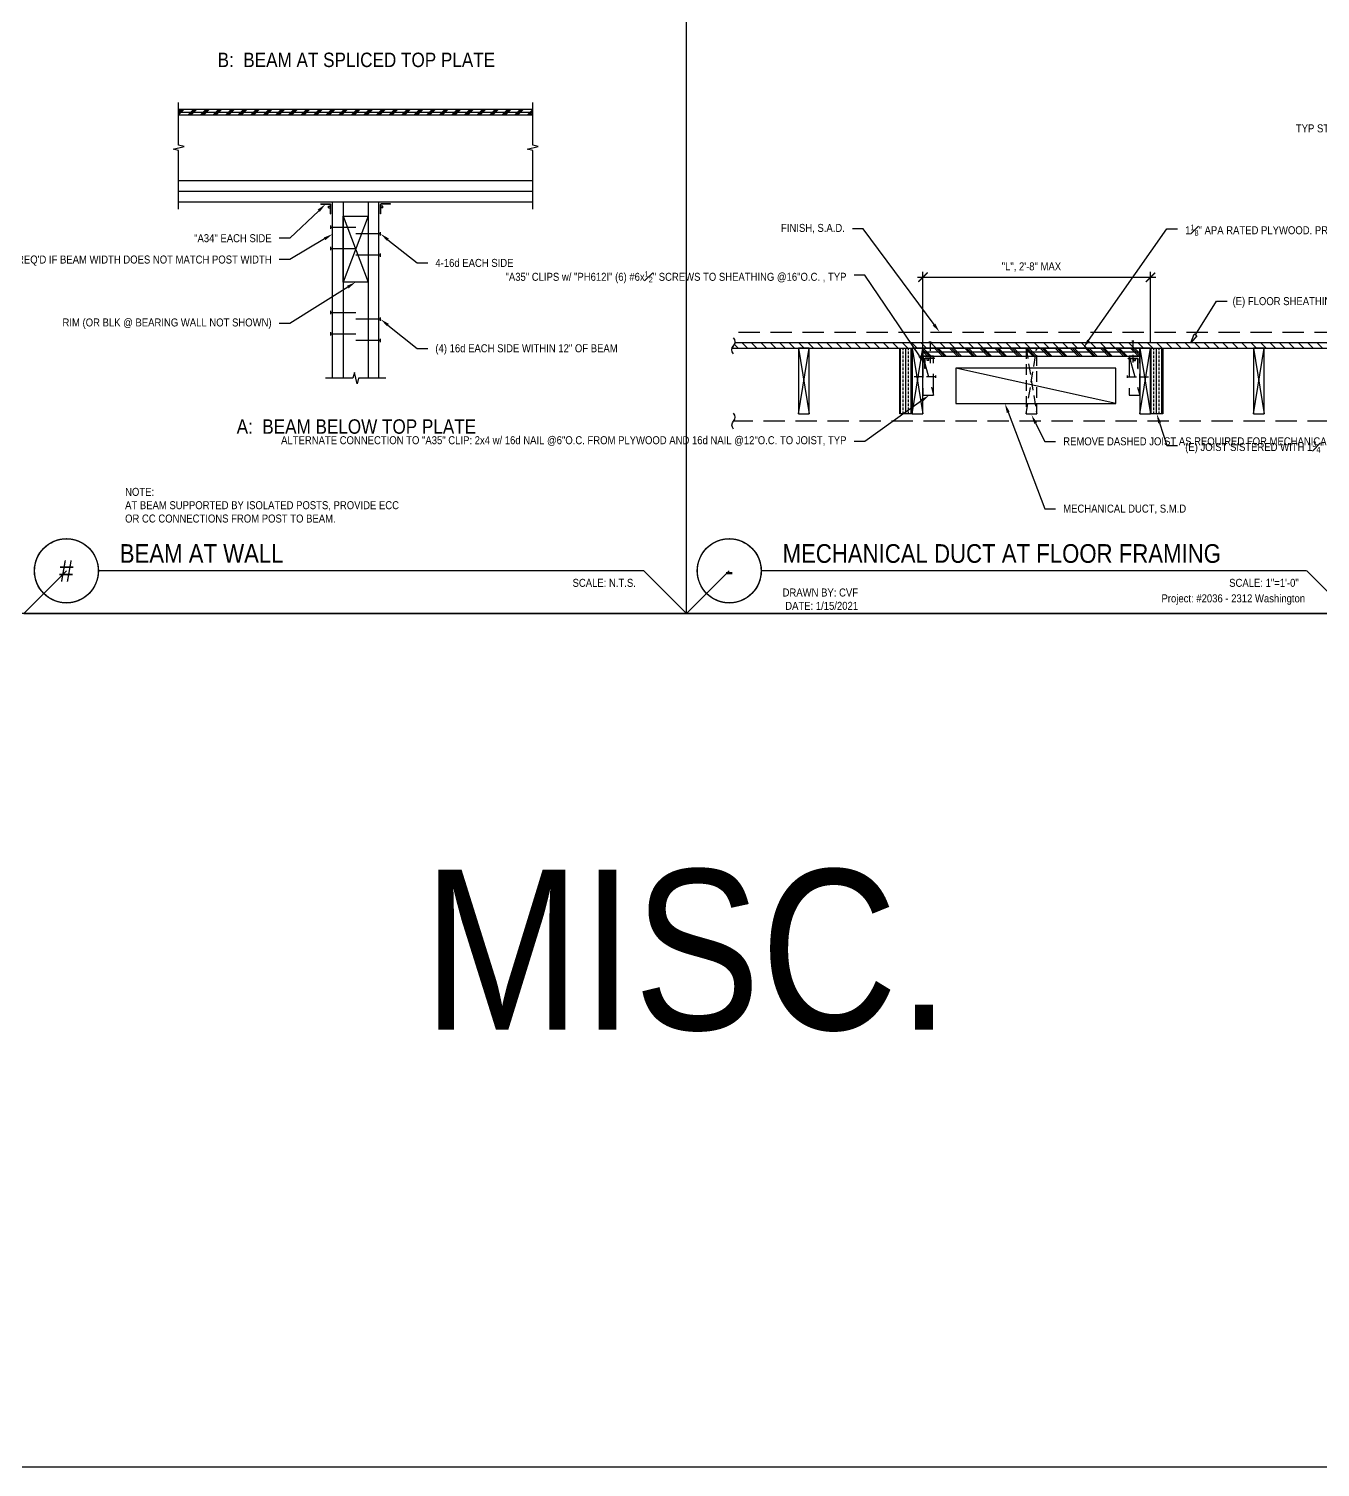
# Model space of a CAD drawing. Header units: inches. Extents: x -16404 to 14624, y -1591 to 16152.
# Drawn here: x -15704.4 to -15522.7, y 480 to 682.2 of the extents above; entities that cross this region are included whole.
import ezdxf
from ezdxf import colors
from ezdxf.entities.mleader import LeaderData, LeaderLine
from ezdxf.enums import TextEntityAlignment as Align
from ezdxf.math import Vec2, Vec3

# ---------------------------------------------------------------- set-up
doc = ezdxf.new("R2010")
doc.units = ezdxf.units.IN
doc.header["$LTSCALE"] = 24
doc.header["$MEASUREMENT"] = 0
for name, pattern in [('DASHED2', [0.375, 0.25, -0.125]), ('HIDDEN2', [0.1875, 0.125, -0.0625]), ('HIDDEN4', [0.09375, 0.0625, -0.03125])]:
    doc.linetypes.add(name, pattern=pattern)
doc.layers.get('0').update_dxf_attribs({"linetype": 'CONTINUOUS'})
doc.layers.get('DefPoints').update_dxf_attribs({"color": 251, "linetype": 'CONTINUOUS'})
for name, color, linetype, plot in [('DESIGNER COMMENTS', 221, 'CONTINUOUS', False), ('S-ANNO-GRID-NONPLOT', 251, 'CONTINUOUS', False), ('S-ANNO-NONPLOT', 253, 'CONTINUOUS', False)]:
    doc.layers.add(name, color=color, linetype=linetype, plot=plot)
for name, color, linetype in [('S-ANNO-DIMS', 2, 'CONTINUOUS'), ('S-ANNO-NOTE', 4, 'CONTINUOUS'), ('S-ANNO-NOTE-EXIST', 251, 'CONTINUOUS'), ('S-ARCH', 1, 'CONTINUOUS'), ('S-ARCH-FINISHES', 1, 'HIDDEN2'), ('S-BREAK', 2, 'CONTINUOUS'), ('S-EXISTING', 1, 'CONTINUOUS'), ('S-EXISTING-WOOD', 1, 'CONTINUOUS'), ('S-NAIL', 2, 'CONTINUOUS'), ('S-SIMPSON', 2, 'CONTINUOUS'), ('S-WOOD', 3, 'CONTINUOUS')]:
    doc.layers.add(name, color=color, linetype=linetype)
doc.layers.add('S-HATCH1', color=1, linetype='CONTINUOUS', transparency=0.5)
doc.styles.add('Arial', font='arial.ttf', dxfattribs={"width": 0.85})
doc.dimstyles.new('DIM-12_Se', dxfattribs={"dimscale": 12, "dimtxt": 0.09375, "dimasz": 0.109375, "dimexe": 0.0625, "dimexo": 0.0625, "dimgap": 0.0625, "dimtad": 1, "dimdec": 4, "dimzin": 11, "dimdsep": 46, "dimlunit": 4, "dimtxsty": 'Arial', "dimblk": 'ARCHTICK', "dimcen": 0.125, "dimdle": 0.0625, "dimclrd": 256, "dimclre": 256, "dimclrt": 4, "dimadec": 0, "dimazin": 0, "dimtfac": 0.75, "dimtdec": 4, "dimtmove": 0, "dimatfit": 3, "dimfxl": 1, "dimfrac": 1, "dimtolj": 1, "dimtzin": 0, "dimarcsym": 0})
pattern_1 = [(90, (0.2499999999999989, -5.750000000001997), (-0.75, 1.110223024625157e-16), []), (90, (0.6249999993707371, -5.375000000631259), (-0.75, 1.110223024625157e-16), [0.375, -0.1875])]

# ---------------------------------------------------------------- blocks, each defined once
blk = doc.blocks.new('a34-r')
for p, q in [((0, 0.046875), (1.276125, 0.046875)), ((0, 0.046875), (0, 0)), ((0, 0), (1.271000000000001, 0)), ((0.8283750000000012, 0.3281410000000005), (0.8283750000000012, 0.046875)), ((0.8283750000000012, 0.3281410000000005), (1.046624999999999, 0.3281299999999998)), ((1.046624999999999, 0.3281299999999998), (1.046624999999999, 0.046875)), ((1.328125, 1.421875), (1.328125, 0.0988749999999996)), ((1.328125, 1.421875), (1.375, 1.421875)), ((1.328125, 0.921875), (1.375, 0.921875)), ((1.375, 1.421875), (1.375, 0.104000000000001))]:
    blk.add_line(p, q)
for centre, radius in [((1.271000000000001, 0.104000000000001), 0.104), ((1.276125, 0.0988749999999996), 0.052)]:
    blk.add_arc(centre, radius, 270, 0)
blk = doc.blocks.new('16d')
at = {"color": 3}
blk.add_line((0.2406393839032717, 0.25), (-0.2406393839032717, 0.25), dxfattribs=at)
at = {"color": 2}
blk.add_line((0, 0.25), (0, -3.25), dxfattribs=at)
blk = doc.blocks.new('*U298')
at = {"const_width": 0.1875}
for points in [[(-4.5, 1.695570592395378e-15, -1), (4.5, 1.479114197289397e-31, 3.732050807568883)], [(-4.5, 5.087936460698574e-16, 1), (4.5, 0, -3.732050807568883)]]:
    blk.add_lwpolyline(points, format="xyb", dxfattribs=at)
blk.add_lwpolyline([(4.5, 0), (81.20909887472317, 0)], dxfattribs=at)
blk.add_circle((0, 0), 4.5)
at = {"style": 'Arial', "width": 0.85}
for tag, p in [('DWG_TITLE_1', (7.5, 6.1875)), ('DWG_TITLE_2', (7.5, 2.4375))]:
    blk.add_attdef(tag, text='', height=2.625, dxfattribs=at).set_placement(p, align=Align.MIDDLE_LEFT)
blk.add_attdef('#', text='', height=3, dxfattribs=at).set_placement((0, 0), align=Align.MIDDLE_CENTER)
blk.add_attdef('SCALE', text='', height=1.125, dxfattribs=at).set_placement((80.08409887472317, -1.125), align=Align.TOP_RIGHT)
blk = doc.blocks.new('Se_24x36_DETAILS_GRID')
for p, q in [((15.53484981254195, 1.039168751049147e-13), (15.53484981254195, 7.666666666666777)), ((7.767424906271003, 5.87e-14), (8.267424906293057, 0.5000000000222189)), ((15.53484981254195, 5.68e-14), (16.034849812564, 0.500000000022217)), ((7.76742490627095, 6.039613253960852e-14), (15.5348498125419, 5.684341886080801e-14)), ((15.53484981254189, 6.039613253960852e-14), (23.30227471881284, 5.684341886080801e-14))]:
    blk.add_line(p, q)
at = {"linetype": 'DASHED2', "ltscale": 0.5}
for p, q in [((15.53484981254189, 5.599999999999999e-14), (15.03484981251985, 0.5000000000222162)), ((23.30227471881284, 5.599999999999999e-14), (22.80227471879079, 0.5000000000222162))]:
    blk.add_line(p, q, dxfattribs=at)
blk = doc.blocks.new('*U558')
at = {"color": 0, "linetype": 'ByBlock'}
blk.add_lwpolyline([(4.25, 4.547473508864641e-13), (0.3785735647006732, 4.547473508864641e-13), (0.1892867823507913, -0.7783511929465021), (-0.1892867823507913, 0.7783511929465021), (-0.3785735646970352, 4.547473508864641e-13), (-4.25, 4.547473508864641e-13)], dxfattribs=at)
blk = doc.blocks.new('*U335')
at = {"const_width": 0.1875}
for points in [[(-4.5, 1.2e-15, -1), (4.5, 0, 3.732050807568882)], [(-4.5, 0, 1), (4.5, 0, -3.732050807568882)]]:
    blk.add_lwpolyline(points, format="xyb", dxfattribs=at)
blk.add_lwpolyline([(4.5, 0), (81.20909887472403, 0)], dxfattribs=at)
blk.add_circle((0, 0), 4.5)
at = {"style": 'Arial', "width": 0.85}
for tag, p in [('DWG_TITLE_1', (7.5, 6.1875)), ('DWG_TITLE_2', (7.5, 2.4375))]:
    blk.add_attdef(tag, text='', height=2.625, dxfattribs=at).set_placement(p, align=Align.MIDDLE_LEFT)
blk.add_attdef('#', text='', height=3, dxfattribs=at).set_placement((0, 0), align=Align.MIDDLE_CENTER)
blk.add_attdef('SCALE', text='', height=1.125, dxfattribs=at).set_placement((80.08409887472403, -1.125), align=Align.TOP_RIGHT)
blk = doc.blocks.new('_ClosedBlank')
at = {"color": 0, "linetype": 'ByBlock', "lineweight": -2}
for p, q in [((-1, 0.1666666666666667), (0, 0)), ((-1, 0.1666666666666667), (-1, -0.1666666666666667)), ((0, 0), (-1, -0.1666666666666667))]:
    blk.add_line(p, q, dxfattribs=at)
blk = doc.blocks.new('*U1144')
at = {"layer": 'S-WOOD', "color": 1}
for p, q in [((1.500000000000204, -9.2500000000023), (0, 0)), ((1.500000000000001, 0), (2.042456877655248e-13, -9.2500000000023))]:
    blk.add_line(p, q, dxfattribs=at)
at = {"layer": 'S-WOOD', "color": 2}
blk.add_lwpolyline([(1.500000000000204, -9.25000000000412), (2.042456877655248e-13, -9.25000000000412), (0, -1.819e-12), (1.500000000000001, -1.819e-12)], close=True, dxfattribs=at)
blk = doc.blocks.new('A35-r')
at = {"layer": 'S-SIMPSON'}
for p, q in [((0, 0.046875), (0, 0)), ((0, 0.046875), (1.276124999999865, 0.046875)), ((0, 0), (1.271000000000186, 0)), ((0.7971250000000509, 0.3281409999999596), (0.7971250000000509, 0.046875)), ((0.7971250000000509, 0.3281409999999596), (1.015374999999949, 0.3281300000001011)), ((1.015374999999949, 0.3281300000001011), (1.015374999999949, 0.046875)), ((1.328125, 1.421875), (1.375, 1.421875)), ((1.328125, 1.421875), (1.328125, 0.09887499999990723)), ((1.375, 1.421875), (1.375, 0.1040000000000418))]:
    blk.add_line(p, q, dxfattribs=at)
for centre, radius in [((1.271000000000186, 0.1040000000000418), 0.104), ((1.276124999999865, 0.09887499999990723), 0.052)]:
    blk.add_arc(centre, radius, 270, 0, dxfattribs=at)
blk = doc.blocks.new('_ARCHTICK')
at = {"color": 0, "linetype": 'ByBlock', "const_width": 0.15}
blk.add_lwpolyline([(-0.5, -0.5), (0.5, 0.5)], dxfattribs=at)
blk = doc.blocks.new('*D2412')
at = {"layer": 'DefPoints', "color": 0, "transparency": 16777216}
for p in [(59.24181300178316, 41.26373648186291), (59.24181300178316, 31.2966410097963), (27.24314852617499, 30.17878516734936)]:
    blk.add_point(p, dxfattribs=at)
at = {"layer": 'S-ANNO-DIMS', "lineweight": -2, "transparency": 16777216}
for p, q in [((26.49314852617499, 41.26373648186291), (59.99181300178316, 41.26373648186291)), ((27.24314852617499, 30.92878516734936), (27.24314852617499, 42.01373648186291)), ((59.24181300178316, 32.0466410097963), (59.24181300178316, 42.01373648186291))]:
    blk.add_line(p, q, dxfattribs=at)
at = {"layer": 'S-ANNO-DIMS', "lineweight": -2, "transparency": 16777216, "xscale": 1.3125, "yscale": 1.3125, "zscale": 1.3125, "rotation": 180}
blk.add_blockref('_ARCHTICK', (27.24314852617499, 41.26373648186291), dxfattribs=at)
at = {"layer": 'S-ANNO-DIMS', "lineweight": -2, "transparency": 16777216, "xscale": 1.3125, "yscale": 1.3125, "zscale": 1.3125}
blk.add_blockref('_ARCHTICK', (59.24181300178316, 41.26373648186291), dxfattribs=at)
at = {"layer": 'S-ANNO-DIMS', "color": 4, "transparency": 16777216, "insert": (42.49248076397816, 42.68981083384108), "char_height": 1.125, "attachment_point": 5, "style": 'Arial'}
blk.add_mtext('\\A1;"L", 2\'-8" MAX', dxfattribs=at)
blk = doc.blocks.new('*U1145')
at = {"layer": 'S-WOOD', "color": 1}
for p, q in [((1.500000000000204, -9.2500000000023), (0, 0)), ((1.500000000000001, 0), (2.042456877655248e-13, -9.2500000000023))]:
    blk.add_line(p, q, dxfattribs=at)
at = {"layer": 'S-WOOD', "color": 2}
blk.add_lwpolyline([(1.500000000000204, -9.25000000000412), (2.042456877655248e-13, -9.25000000000412), (0, -1.819e-12), (1.500000000000001, -1.819e-12)], close=True, dxfattribs=at)
blk = doc.blocks.new('*U1140')
at = {"layer": 'S-WOOD'}
h = blk.add_hatch(dxfattribs=at)
h.set_pattern_fill('ANSI33', color=1, scale=3, angle=45, style=0)
h.set_pattern_definition(pattern_1)
h.paths.add_polyline_path([(1.750000000000205, -9.250000000003816), (2.047251257408789e-13, -9.25000000000412), (0, -1.818989403545856e-12), (1.75, -1.515676473218264e-12)])
at = {"color": 4}
blk.add_lwpolyline([(-1.069821605224527e-25, 4.440892098500626e-16), (1.750000000000206, 3.037570195374428e-13), (1.750000000000205, -9.250000000001997), (-1.110223024732139e-15, -9.2500000000023)], close=True, dxfattribs=at)
blk.add_lwpolyline([(1.750000000000205, -9.250000000003816), (2.047251257408789e-13, -9.25000000000412), (0, -1.818989403545856e-12), (1.75, -1.515676473218264e-12)], close=True)
blk = doc.blocks.new('*U1141')
at = {"layer": 'S-WOOD'}
h = blk.add_hatch(dxfattribs=at)
h.set_pattern_fill('ANSI33', color=1, scale=3, angle=45, style=0)
h.set_pattern_definition(pattern_1)
h.paths.add_polyline_path([(1.750000000000205, -9.250000000003816), (2.047251257408789e-13, -9.25000000000412), (0, -1.818989403545856e-12), (1.75, -1.515676473218264e-12)])
at = {"color": 4}
blk.add_lwpolyline([(-1.069821605224527e-25, 4.440892098500626e-16), (1.750000000000206, 3.037570195374428e-13), (1.750000000000205, -9.250000000001997), (-1.110223024732139e-15, -9.2500000000023)], close=True, dxfattribs=at)
blk.add_lwpolyline([(1.750000000000205, -9.250000000003816), (2.047251257408789e-13, -9.25000000000412), (0, -1.818989403545856e-12), (1.75, -1.515676473218264e-12)], close=True)
blk = doc.blocks.new('*U1142')
at = {"layer": 'S-WOOD', "color": 1}
for p, q in [((1.500000000000204, -9.2500000000023), (0, 0)), ((1.500000000000001, 0), (2.042456877655248e-13, -9.2500000000023))]:
    blk.add_line(p, q, dxfattribs=at)
at = {"layer": 'S-WOOD', "color": 2}
blk.add_lwpolyline([(1.500000000000204, -9.25000000000412), (2.042456877655248e-13, -9.25000000000412), (0, -1.819e-12), (1.500000000000001, -1.819e-12)], close=True, dxfattribs=at)
blk = doc.blocks.new('*U1143')
at = {"layer": 'S-WOOD', "color": 1}
for p, q in [((1.500000000000204, -9.2500000000023), (0, 0)), ((1.500000000000001, 0), (2.042456877655248e-13, -9.2500000000023))]:
    blk.add_line(p, q, dxfattribs=at)
at = {"layer": 'S-WOOD', "color": 2}
blk.add_lwpolyline([(1.500000000000204, -9.25000000000412), (2.042456877655248e-13, -9.25000000000412), (0, -1.819e-12), (1.500000000000001, -1.819e-12)], close=True, dxfattribs=at)
blk = doc.blocks.new('Se_Mechanical Duct At (E) Floor Framing')
at = {"layer": 'S-EXISTING-WOOD'}
h = blk.add_hatch(dxfattribs=at)
h.set_pattern_fill('ANSI31', color=256, scale=7.5, angle=90.00000000002753, style=0)
h.set_pattern_definition([(135.0000000000275, (50.82916168581869, 31.30378516722885), (-0.6629126073620701, -0.6629126073627066), [])])
h.paths.add_polyline_path([(0.4063180833727529, 31.30378516722908), (84.13626310641666, 31.30541672393701), (84.54660167403563, 32.05378516723135), (0.817116896438165, 32.05378516722953)])
at = {"layer": 'S-WOOD'}
h = blk.add_hatch(dxfattribs=at)
h.set_pattern_fill('PLAST', color=1, scale=6, angle=-45.00000000000001, style=0)
h.set_pattern_definition([(315, (-9589.150687159843, -1890.654684208944), (1.060660171779821, 1.060660171779821), []), (315, (-9589.01810463837, -1890.522101687471), (1.060660171779821, 1.060660171779821), []), (315, (-9588.885522116896, -1890.389519165999), (1.060660171779821, 1.060660171779821), [])])
h.paths.add_polyline_path([(57.74181300178316, 31.30378516730548), (27.24314852617499, 31.3037851673057), (27.24314852617499, 30.1787851673057), (57.74181300178316, 30.17878516730548)])
at = {"color": 2}
for p, q in [((28.07863932050168, 32.20559805934181), (28.38665773189859, 32.20559805934181)), ((56.90765773190651, 32.26573487478026), (56.5996393205096, 32.26573487478026)), ((29.00793684988639, 27.4394605263451), (29.00793684988639, 27.13144211494819)), ((55.9783602025218, 27.4394605263451), (55.9783602025218, 27.13144211494819))]:
    blk.add_line(p, q, dxfattribs=at)
at = {"color": 2, "linetype": 'HIDDEN4', "ltscale": 0.85}
for p, q in [((28.23264852620014, 32.20559805934181), (28.23264852620196, 29.20559805934181)), ((56.75364852620805, 32.26573487478026), (56.75364852620623, 29.26573487478026)), ((29.00793684988639, 27.28545132064664), (26.00793684988639, 27.28545132064482)), ((55.9783602025218, 27.28545132064664), (58.9783602025218, 27.28545132064482))]:
    blk.add_line(p, q, dxfattribs=at)
at = {"layer": 'S-ARCH', "color": 8}
blk.add_line((54.3478106340317, 23.50740898397589), (31.88422545707544, 28.50167368189523), dxfattribs=at)
blk.add_lwpolyline([(54.3478106340317, 23.50740898397589), (54.3478106340317, 28.50167368189523), (31.88422545707544, 28.50167368189523), (31.88422545707544, 23.50740898398044)], close=True, dxfattribs=at)
at = {"layer": 'S-ARCH-FINISHES'}
for points in [[(1.320211660153291, 33.55378516719543), (84.330540134064, 33.5537851672043)], [(84.33060534815013, 21.0541136926322), (0.6168309006152413, 21.05932959710412)]]:
    blk.add_lwpolyline(points, dxfattribs=at)
at = {"layer": 'S-EXISTING', "linetype": 'HIDDEN4'}
for p, q in [((41.7431485262041, 22.05665744295948), (43.2431485262041, 31.30665744296175)), ((41.7431485262041, 31.30665744296175), (43.2431485262041, 22.05665744295948))]:
    blk.add_line(p, q, dxfattribs=at)
blk.add_lwpolyline([(41.7431485262041, 22.05665744295766), (43.2431485262041, 22.05665744295766), (43.2431485262041, 31.30665744295993), (41.7431485262041, 31.30665744295993)], close=True, dxfattribs=at)
at = {"layer": 'S-EXISTING-WOOD', "color": 2, "linetype": 'HIDDEN2'}
for p, q in [((27.24314852620773, 30.17878516722931), (28.74314852618591, 24.67878516724636)), ((56.24181300180499, 30.17878516722908), (57.74181300178316, 24.67878516724613))]:
    blk.add_line(p, q, dxfattribs=at)
at = {"layer": 'S-EXISTING-WOOD'}
for points in [[(0.6065396442663769, 30.52355770929171, -0.4084648452262206), (0.6057252629943832, 31.6485577092908, 0.4074149760014869), (0.6057252629943832, 32.75465034906392, 2.166216756944697)], [(0.6125318712729495, 19.92904693547212, -0.4084648452262206), (0.6117174900009559, 21.05404693547121, 0.4074149760014869), (0.6117174900009559, 22.16013957524433, 2.166216756944697)]]:
    blk.add_lwpolyline(points, format="xyb", dxfattribs=at)
blk.add_lwpolyline([(0.4063180833727529, 31.30378516722908), (84.13276827249865, 31.30378516723135), (84.54506811748797, 32.05378516723135), (0.817116896438165, 32.05378516722953)], close=True, dxfattribs=at)
at = {"layer": 'S-EXISTING-WOOD', "color": 2, "linetype": 'HIDDEN2'}
for points in [[(28.74314852618591, 30.17878516722931), (27.24314852617499, 30.17878516722931), (27.24314852617499, 24.6787851671977), (28.74314852618591, 24.6787851671977)], [(57.74181300178316, 30.17878516722908), (56.24181300177224, 30.17878516722908), (56.24181300177224, 24.67878516719747), (57.74181300178316, 24.67878516719747)]]:
    blk.add_lwpolyline(points, close=True, dxfattribs=at)
at = {"layer": 'S-WOOD'}
blk.add_lwpolyline([(57.74181300178316, 31.30378516730548), (27.24314852617499, 31.3037851673057), (27.24314852617499, 30.1787851673057), (57.74181300178316, 30.17878516730548)], close=True, dxfattribs=at)
at = {"layer": 'S-WOOD', "color": 1}
blk.add_lwpolyline([(57.74181300178316, 30.74128516730548), (27.24314852617499, 30.7412851673057)], dxfattribs=at)
at = {"layer": 'S-EXISTING', "xscale": -1}
for name, p in [('*U1143', (11.24314852619682, 31.29664100979699)), ('*U1142', (27.24314852619682, 31.29664100979699)), ('*U1144', (59.24181300178316, 31.29664100979812)), ('*U1145', (75.24181300178316, 31.29664100979812))]:
    blk.add_blockref(name, p, dxfattribs=at)
at = {"layer": 'S-SIMPSON', "rotation": 180}
blk.add_blockref('A35-r', (28.86814852620046, 29.87805708279348), dxfattribs=at)
at = {"layer": 'S-SIMPSON', "xscale": -1, "rotation": 180}
blk.add_blockref('A35-r', (56.11681300175587, 29.87805708279348), dxfattribs=at)
at = {"layer": 'S-WOOD'}
for name, p in [('*U1141', (23.99314852619682, 31.30378516724227)), ('*U1140', (59.24181300178316, 31.29664100979812))]:
    blk.add_blockref(name, p, dxfattribs=at)
at = {"layer": 'DESIGNER COMMENTS', "char_height": 1.125, "style": 'Arial'}
for s, insert, width, attachment_point in [('\\A1;DRAWN BY: CVF\\P DATE: 1/15/2021', (7.5, -5.500000000265572), 14.8543838124, 7), ('\\A1;Project: #2036 - 2312 Washington', (80.98137412033793, -4.772492815529631), 27.8772255824273, 9)]:
    blk.add_mtext(s, dxfattribs=dict(at, insert=insert, width=width, attachment_point=attachment_point))
at = {"layer": 'S-ANNO-DIMS'}
dim = blk.add_linear_dim(base=(59.24181300178316, 41.26373648186291), p1=(27.24314852617499, 30.17878516734936), p2=(59.24181300178316, 31.2966410097963), text='"L", <> MAX', dimstyle='DIM-12_Se', dxfattribs=at)
dim.commit()
dim.dimension.update_dxf_attribs({"geometry": '*D2412', "text_midpoint": (42.49248076397816, 41.26373648186291), "dimtype": 160})
at = {"layer": 'S-ANNO-NOTE'}
ml = blk.add_multileader_mtext('Standard', dxfattribs=at)
ml.set_content('FINISH, S.A.D.', color=4, style='Arial')
ml.set_leader_properties(color=2)
ml.build(insert=Vec2(0, 0))
ml.multileader.update_dxf_attribs({"dogleg_length": 0.36, "arrow_head_size": 1.3125, "scale": 12})
ctx = ml.context
ctx.base_point, ctx.scale, ctx.char_height, ctx.arrow_head_size, ctx.landing_gap_size, ctx.plane_origin = Vec3(6.427416335095968, 48.08949479148305), 12, 1.125, 1.3125, 1.08, Vec3(57.60678810470745, 342.3277734555727)
ctx.text_align_type = 2
notes = []
notes.append((ctx, [(0, (1, 1, 0), (18.84303962977538, 48.08949479148305), (-1, 0), 1.500000000000007, [(0, [(29.577838104291, 33.55378516719907)], 0, [])])]))
ctx.mtext.insert, ctx.mtext.width, ctx.mtext.alignment, ctx.mtext.flow_direction = Vec3(16.26303962977545, 48.76326696065075), 17.09142011773656, 3, 5
ml = blk.add_multileader_mtext('Standard', dxfattribs=at)
ml.set_content('\\A1;1{\\H0.7x;\\S1#8;}" APA RATED PLYWOOD. PROVIDE ADHESIVE AS REQUIRED TO (E) FLOOR SHEATHING', color=4, style='Arial')
ml.set_leader_properties(color=2)
ml.build(insert=Vec2(0, 0))
ml.multileader.update_dxf_attribs({"dogleg_length": 0.36, "arrow_head_size": 1.3125, "scale": 12})
ctx = ml.context
ctx.base_point, ctx.scale, ctx.char_height, ctx.arrow_head_size, ctx.landing_gap_size, ctx.plane_origin = Vec3(63.03833781860704, 48.08949479148305), 12, 1.125, 1.3125, 1.08, Vec3(2.493810777172257, 277.7899395858831)
notes.append((ctx, [(0, (1, 1, 0), (61.53833781860703, 48.08949479148305), (1, 0), 1.500000000000007, [(0, [(49.78451967549154, 31.30378516722976)], 0, [])])]))
ctx.mtext.insert, ctx.mtext.width, ctx.mtext.defined_height, ctx.mtext.flow_direction = Vec3(64.11833781860696, 48.66158721985948), 18.12960081893197, 3.814950232102935, 5
ml = blk.add_multileader_mtext('Standard', dxfattribs=at)
ml.set_content('\\A1;"A35" CLIPS w/ "PH612I" (6) #6x{\\H0.7x;\\S1#2;\\H1.42857x;"\\H1.00002x; SCREWS TO SHEATHING @16"O.C. , TYP}', color=4, style='Arial')
ml.set_leader_properties(color=2)
ml.build(insert=Vec2(0, 0))
ml.multileader.update_dxf_attribs({"dogleg_length": 0.36, "arrow_head_size": 1.3125, "scale": 12})
ctx = ml.context
ctx.base_point, ctx.scale, ctx.char_height, ctx.arrow_head_size, ctx.landing_gap_size, ctx.plane_origin = Vec3(-1.531681865546066, 41.5539901154707), 12, 1.125, 1.3125, 1.08, Vec3(-4.762118514167014, 348.3888399721582)
ctx.text_align_type = 2
notes.append((ctx, [(1, (1, 1, 0), (19.06229238411288, 41.5539901154707), (-1, 0), 1.500000000000007, [(0, [(27.49314852620046, 29.11511958279334)], 0, [])])]))
ctx.mtext.insert, ctx.mtext.width, ctx.mtext.alignment, ctx.mtext.flow_direction = Vec3(16.48229238411287, 42.1164901154707), 17.20568998833423, 3, 5
ml = blk.add_multileader_mtext('Standard', dxfattribs=at)
ml.set_content('ALTERNATE CONNECTION TO "A35" CLIP: 2x4 w/ 16d NAIL @6"O.C. FROM PLYWOOD AND 16d NAIL @12"O.C. TO JOIST, TYP', color=4, style='Arial')
ml.set_leader_properties(color=2)
ml.build(insert=Vec2(0, 0))
ml.multileader.update_dxf_attribs({"dogleg_length": 0.1250000000000006, "arrow_head_size": 1.3125, "scale": 12})
ctx = ml.context
ctx.base_point, ctx.scale, ctx.char_height, ctx.arrow_head_size, ctx.landing_gap_size, ctx.plane_origin = Vec3(-1.707798850539241, 18.19508822868465), 12, 1.125, 1.3125, 1.08, Vec3(48.09787594155569, 231.5105518829318)
ctx.text_align_type = 2
notes.append((ctx, [(0, (1, 1, 0), (19.06229238411288, 18.19508822868465), (-1, 0), 1.500000000000007, [(0, [(28.11614725286199, 24.6787851671977)], 0, [])])]))
ctx.mtext.insert, ctx.mtext.width, ctx.mtext.defined_height, ctx.mtext.alignment, ctx.mtext.flow_direction = Vec3(16.48229238411287, 18.92296169389611), 18.0128522920977, 4.075861957758209, 3, 5
ml = blk.add_multileader_mtext('Standard', dxfattribs=at)
ml.set_content('\\A1;MECHANICAL DUCT, S.M.D', color=4, style='Arial')
ml.set_leader_properties(color=2)
ml.build(insert=Vec2(0, 0))
ml.multileader.update_dxf_attribs({"dogleg_length": 0.36, "arrow_head_size": 1.3125, "scale": 12})
ctx = ml.context
ctx.base_point, ctx.scale, ctx.char_height, ctx.arrow_head_size, ctx.landing_gap_size, ctx.plane_origin = Vec3(45.88327562844098, 8.737380808187481), 12, 1.125, 1.3125, 1.08, Vec3(2.493810777172257, 285.0566003865379)
notes.append((ctx, [(0, (1, 1, 0), (44.38327562844097, 8.737380808187481), (1, 0), 1.500000000000007, [(0, [(38.76331658796516, 23.50740898397817)], 0, [])])]))
ctx.mtext.insert, ctx.mtext.width, ctx.mtext.defined_height, ctx.mtext.flow_direction = Vec3(46.9632756284409, 9.309473236563917), 15.46806583415124, 3.814950232102935, 5
ml = blk.add_multileader_mtext('Standard', dxfattribs=at)
ml.set_content('\\A1;REMOVE DASHED JOIST AS REQUIRED FOR MECHANICAL DUCT', color=4, style='Arial')
ml.set_leader_properties(color=2)
ml.build(insert=Vec2(0, 0))
ml.multileader.update_dxf_attribs({"dogleg_length": 0.36, "arrow_head_size": 1.3125, "scale": 12})
ctx = ml.context
ctx.base_point, ctx.scale, ctx.char_height, ctx.arrow_head_size, ctx.landing_gap_size, ctx.plane_origin = Vec3(45.88327562844098, 18.19508822868465), 12, 1.125, 1.3125, 1.08, Vec3(2.493810777172257, 281.4032467362331)
notes.append((ctx, [(0, (1, 1, 0), (44.38327562844097, 18.19508822868465), (1, 0), 1.500000000000007, [(0, [(42.4931485262041, 21.93503582133781)], 0, [])])]))
ctx.mtext.insert, ctx.mtext.width, ctx.mtext.defined_height, ctx.mtext.flow_direction = Vec3(46.9632756284409, 18.76718065706109), 15.4817525964008, 3.814950232102935, 5
ml = blk.add_multileader_mtext('Standard', dxfattribs=at)
ml.set_content('\\A1;(E) JOIST SISTERED WITH 1{\\H0.7x;\\S3#4;}" LVL FULL DEPTH JOIST WHEN "L" IS GREATER THAN 16"', color=4, style='Arial')
ml.set_leader_properties(color=2)
ml.build(insert=Vec2(0, 0))
ml.multileader.update_dxf_attribs({"dogleg_length": 0.36, "arrow_head_size": 1.3125, "scale": 12})
ctx = ml.context
ctx.base_point, ctx.scale, ctx.char_height, ctx.arrow_head_size, ctx.landing_gap_size, ctx.plane_origin = Vec3(63.03833781860704, 17.62299580030822), 12, 1.125, 1.3125, 1.08, Vec3(30.37834920515706, 285.3265221486981)
notes.append((ctx, [(0, (1, 1, 0), (61.53833781860703, 17.62299580030822), (1, 0), 1.500000000000007, [(0, [(60.11681300178316, 22.04664100979426)], 0, [])])]))
ctx.mtext.insert, ctx.mtext.width, ctx.mtext.defined_height, ctx.mtext.flow_direction = Vec3(64.11833781860696, 18.19508822868465), 18.19221627129068, 3.242857803726499, 5
at = {"layer": 'S-ANNO-NOTE-EXIST'}
ml = blk.add_multileader_mtext('Standard', dxfattribs=at)
ml.set_content('(E) FLOOR SHEATHING', color=256, style='Arial')
ml.set_leader_properties(color=1)
ml.set_arrow_properties(name='CLOSEDBLANK')
ml.build(insert=Vec2(0, 0))
ml.multileader.update_dxf_attribs({"dogleg_length": 0.36, "arrow_head_size": 1.3125, "scale": 12})
ctx = ml.context
ctx.base_point, ctx.scale, ctx.char_height, ctx.arrow_head_size, ctx.landing_gap_size, ctx.plane_origin, ctx.plane_x_axis, ctx.plane_y_axis = Vec3(70.02738173770376, 37.90023810850042), 12, 1.125, 1.3125, 0.75, Vec3(28.96589395286537, 340.0873642475981), Vec3(1, 4.801747164385798e-13), Vec3(-4.801747164385798e-13, 1)
notes.append((ctx, [(0, (1, 1, 0), (68.52738173770376, 37.90023810849971), (1, 4.801747164385798e-13), 1.500000000000007, [(0, [(64.893293517247, 32.0537851671977)], 0, [])])]))
ctx.mtext.insert, ctx.mtext.text_direction, ctx.mtext.rotation, ctx.mtext.width, ctx.mtext.flow_direction = Vec3(70.77738173770376, 38.47233053687728), Vec3(1, 4.801747164385798e-13), 4.801747164385798e-13, 7.721260231923602, 5
for ctx, leaders in notes:
    for number, flags, end, landing, length, lines in leaders:
        leader = LeaderData()
        leader.index, (leader.has_last_leader_line, leader.has_dogleg_vector, leader.attachment_direction) = number, flags
        leader.last_leader_point, leader.dogleg_vector, leader.dogleg_length = Vec3(end), Vec3(landing), length
        for number, points, colour, breaks in lines:
            line = LeaderLine()
            line.index, line.vertices, line.color, line.breaks = number, Vec3.list(points), colors.encode_raw_color(colour), breaks
            leader.lines.append(line)
        ctx.leaders.append(leader)

msp = doc.modelspace()

# ---------------------------------------------------------------- hatches: boundary and pattern name
at = {"layer": 'S-HATCH1'}
h = msp.add_hatch(dxfattribs=at)
h.set_pattern_fill('PLAST', color=256, scale=5, angle=45, style=0)
h.set_pattern_definition([(45, (-15683.28773006978, 670.085250427946), (-0.8838834764831843, 0.8838834764831844), []), (45, (-15683.39821550434, 670.1957358625073), (-0.8838834764831843, 0.8838834764831844), []), (45, (-15683.5087009389, 670.3062212970685), (-0.8838834764831843, 0.8838834764831844), [])])
h.paths.add_polyline_path([(-15683.28773006978, 670.085250427946), (-15633.47629755067, 670.085250427946), (-15633.47629755067, 670.835250427946), (-15683.28773006978, 670.835250427946)])

# ---------------------------------------------------------------- linework, layer by layer
at = {"layer": 'S-ANNO-GRID-NONPLOT'}
msp.add_lwpolyline([(-13183.31795604736, 599.9999999999982), (-15798.26811395953, 599.9999999999982), (-15798.26811395953, 2159.999999999998), (-13183.31795604736, 2159.999999999998)], close=True, dxfattribs=at)
at = {"layer": 'S-ANNO-NONPLOT', "color": 6}
msp.add_lwpolyline([(-13063.31795604736, 479.9999999999982), (-15918.26811395953, 479.9999999999982), (-15918.26811395953, 2279.999999999998), (-13063.31795604736, 2279.999999999998)], close=True, dxfattribs=at)
at = {"layer": 'S-BREAK'}
for points in [[(-15683.28773006978, 656.835250427946), (-15683.28773006978, 665.0816768632453), (-15684.06608126273, 665.2709636455952), (-15682.50937887684, 665.6495372102968), (-15683.28773006978, 665.838823992643), (-15683.28773006978, 671.835250427946)], [(-15633.47629755067, 656.835250427946), (-15633.47629755067, 665.0816768632453), (-15634.25464874362, 665.2709636455952), (-15632.69794635772, 665.6495372102968), (-15633.47629755067, 665.838823992643), (-15633.47629755067, 671.835250427946)]]:
    msp.add_lwpolyline(points, dxfattribs=at)
at = {"layer": 'S-WOOD', "color": 1}
msp.add_line((-15683.28773006978, 670.4602504279478), (-15633.47629755067, 670.4602504279478), dxfattribs=at)
at = {"layer": 'S-WOOD', "color": 2}
for p, q in [((-15660.13201381022, 655.835250427946), (-15656.63201381022, 646.585250427946)), ((-15656.63201381022, 655.835250427946), (-15660.13201381022, 646.585250427946))]:
    msp.add_line(p, q, dxfattribs=at)
at = {"layer": 'S-WOOD'}
for points in [[(-15683.28773006978, 670.085250427946), (-15633.47629755067, 670.085250427946), (-15633.47629755067, 670.835250427946), (-15683.28773006978, 670.835250427946)], [(-15660.13201381022, 655.835250427946), (-15656.63201381022, 655.835250427946), (-15656.63201381022, 646.585250427946), (-15660.13201381022, 646.585250427946)]]:
    msp.add_lwpolyline(points, close=True, dxfattribs=at)
for points in [[(-15633.47629755067, 660.835250427946), (-15683.28773006978, 660.835250427946)], [(-15633.47629755067, 659.335250427946), (-15683.28773006978, 659.335250427946)], [(-15633.47629755067, 657.835250427946), (-15683.28773006978, 657.835250427946)], [(-15661.63201381022, 633.0841442875785), (-15661.63201381022, 657.835250427946)], [(-15660.13201381022, 657.835250427946), (-15660.13201381022, 633.0841442875785)], [(-15656.63201381022, 657.835250427946), (-15656.63201381022, 633.0841442875785)], [(-15655.13201381022, 633.0841442875785), (-15655.13201381022, 657.835250427946)]]:
    msp.add_lwpolyline(points, dxfattribs=at)

# ---------------------------------------------------------------- block references
at = {"layer": 'S-ANNO-GRID-NONPLOT', "xscale": 12, "yscale": 12, "zscale": 12}
msp.add_blockref('Se_24x36_DETAILS_GRID', (-15798.26811395953, 599.9999999999977), dxfattribs=at)
at = {"layer": 'S-ANNO-GRID-NONPLOT'}
msp.add_blockref('Se_Mechanical Duct At (E) Floor Framing', (-15605.84991620876, 606.0000000002642), dxfattribs=at)
at = {"layer": 'S-ANNO-NOTE'}
for name, p, values in [('*U298', (-15699.05901508401, 606.0000000002651), {'#': '#', 'DWG_TITLE_2': 'BEAM AT WALL', 'SCALE': 'SCALE: N.T.S.'}), ('*U335', (-15605.84991620876, 606.0000000002642), {'#': '-', 'DWG_TITLE_2': 'MECHANICAL DUCT AT FLOOR FRAMING', 'SCALE': 'SCALE: 1"=1\'-0"'})]:
    msp.add_blockref(name, p, dxfattribs=at).add_auto_attribs(values)
at = {"layer": 'S-BREAK'}
msp.add_blockref('*U558', (-15658.38201381022, 633.084144287578), dxfattribs=at)
at = {"layer": 'S-NAIL', "xscale": -1, "rotation": 90}
for p in [(-15661.63201381022, 654.3010181954573), (-15661.63201381022, 651.3010181954573), (-15661.63201381022, 642.3010181954573), (-15661.63201381022, 639.3010181954573)]:
    msp.add_blockref('16d', p, dxfattribs=at)
at = {"layer": 'S-NAIL', "rotation": 270}
for p in [(-15655.13201381022, 653.3679051421909), (-15655.13201381022, 650.3679051421909), (-15655.13201381022, 641.3679051421909), (-15655.13201381022, 638.3679051421909)]:
    msp.add_blockref('16d', p, dxfattribs=at)
at = {"layer": 'S-SIMPSON', "rotation": 90}
msp.add_blockref('a34-r', (-15661.87180619676, 656.2016086266954), dxfattribs=at)
at = {"layer": 'S-SIMPSON', "xscale": -1, "rotation": 270}
msp.add_blockref('a34-r', (-15654.89222142369, 656.2016086266954), dxfattribs=at)

# ---------------------------------------------------------------- texts
at = {"layer": 'S-ANNO-NOTE', "color": 6, "char_height": 2.025, "attachment_point": 8, "style": 'Arial'}
for s, insert, width in [('B:  BEAM AT SPLICED TOP PLATE', (-15658.28451381022, 676.7810124473467), 38.90922851296043), ('A:  BEAM BELOW TOP PLATE', (-15658.28451381022, 625.2414403033013), 33.56349096180082)]:
    msp.add_mtext(s, dxfattribs=dict(at, insert=insert, width=width))
at = {"layer": 'S-ANNO-NOTE', "insert": (-15690.80897546684, 612.7730728190868), "char_height": 1.125, "width": 39.12225171686896, "attachment_point": 7, "style": 'Arial'}
msp.add_mtext('NOTE:\\PAT BEAM SUPPORTED BY ISOLATED POSTS, PROVIDE ECC OR CC CONNECTIONS FROM POST TO BEAM.', dxfattribs=at)
at = {"layer": 'S-ANNO-NOTE', "color": 2, "insert": (-15611.84991620903, 563.9999999999977), "char_height": 22.5, "width": 72.17142857142858, "attachment_point": 2, "style": 'Arial'}
msp.add_mtext('MISC.', dxfattribs=at)

# ---------------------------------------------------------------- leaders
at = {"layer": 'S-ANNO-NOTE'}
ml = msp.add_multileader_mtext('Standard', dxfattribs=at)
ml.set_content('\\A1;SIMPSON "L30" EACH SIDE', color=4, style='Arial')
ml.set_leader_properties(color=2)
ml.build(insert=Vec2(0, 0))
ml.multileader.update_dxf_attribs({"dogleg_length": 0.36, "arrow_head_size": 1.3125, "scale": 12})
ctx = ml.context
ctx.base_point, ctx.scale, ctx.char_height, ctx.arrow_head_size, ctx.landing_gap_size, ctx.plane_origin = Vec3(-15738.253989897, 679.4999999999982), 12, 1.125, 1.3125, 1.08, Vec3(-15788.8941195505, 1377.834821846059)
notes = []
notes.append((ctx, [(0, (1, 1, 0), (-15739.753989897, 679.4999999999982), (1, 0), 1.500000000000007, [(0, [(-15749.53931528471, 659.5869595517192)], 0, [])])]))
ctx.mtext.insert, ctx.mtext.width, ctx.mtext.flow_direction = Vec3(-15737.173989897, 680.0720924283746), 9.657894781718964, 5
ml = msp.add_multileader_mtext('Standard', dxfattribs=at)
ml.set_content('\\A1;JOIST PER PLAN', color=4, style='Arial')
ml.set_leader_properties(color=2)
ml.build(insert=Vec2(0, 0))
ml.multileader.update_dxf_attribs({"dogleg_length": 0.36, "arrow_head_size": 1.3125, "scale": 12})
ctx = ml.context
ctx.base_point, ctx.scale, ctx.char_height, ctx.arrow_head_size, ctx.landing_gap_size, ctx.plane_origin = Vec3(-15738.253989897, 674.4999999999982), 12, 1.125, 1.3125, 1.08, Vec3(-15788.8941195505, 1372.834821846059)
notes.append((ctx, [(0, (1, 1, 0), (-15739.753989897, 674.4999999999982), (1, 0), 1.500000000000007, [(0, [(-15743.003989897, 666.2500000000005)], 0, [])])]))
ctx.mtext.insert, ctx.mtext.width, ctx.mtext.flow_direction = Vec3(-15737.173989897, 675.0624999999982), 6.897424113233289, 5
ml = msp.add_multileader_mtext('Standard', dxfattribs=at)
ml.set_content('TYP STIFFENER EACH SIDE OVER WALL', color=4, style='Arial')
ml.set_leader_properties(color=2)
ml.build(insert=Vec2(0, 0))
ml.multileader.update_dxf_attribs({"dogleg_length": 0.36, "arrow_head_size": 1.3125, "scale": 12})
ctx = ml.context
ctx.base_point, ctx.scale, ctx.char_height, ctx.arrow_head_size, ctx.landing_gap_size, ctx.plane_origin = Vec3(-15515.4567018841, 668.18520653941), 12, 1.125, 1.3125, 1.08, Vec3(-15413.83567784281, 1360.5989106216)
ctx.text_align_type = 2
notes.append((ctx, [(0, (1, 1, 0), (-15497.46208387591, 668.18520653941), (-1, 0), 1.500000000000007, [(0, [(-15476.03478829654, 652.3336334920527)], 0, [])])]))
ctx.mtext.insert, ctx.mtext.width, ctx.mtext.alignment, ctx.mtext.flow_direction = Vec3(-15500.04208387591, 668.7572989677866), 16.68834474968026, 3, 5
ml = msp.add_multileader_mtext('Standard', dxfattribs=at)
ml.set_content('"A34" EACH SIDE', color=4, style='Arial')
ml.set_leader_properties(color=2)
ml.build(insert=Vec2(0, 0))
ml.multileader.update_dxf_attribs({"dogleg_length": 0.36, "arrow_head_size": 1.3125, "scale": 12})
ctx = ml.context
ctx.base_point, ctx.scale, ctx.char_height, ctx.arrow_head_size, ctx.landing_gap_size, ctx.plane_origin = Vec3(-15678.52259714174, 652.7484337183682), 12, 1.125, 1.3125, 1.08, Vec3(-15620.72379601426, 1348.047541278716)
ctx.text_align_type = 2
notes.append((ctx, [(0, (1, 1, 0), (-15667.62353677339, 652.7484337183682), (-1, 0), 1.500000000000008, [(0, [(-15662.63218119676, 657.5297336266954)], 0, [])])]))
ctx.mtext.insert, ctx.mtext.width, ctx.mtext.alignment, ctx.mtext.flow_direction = Vec3(-15670.20353677339, 653.3205261467448), 9.278264836289223, 3, 5
ml = msp.add_multileader_mtext('Standard', dxfattribs=at)
ml.set_content("KING STUD FULL HT, EACH SIDE OF BEAM SHIM AS REQ'D IF BEAM WIDTH DOES NOT MATCH POST WIDTH", color=4, style='Arial')
ml.set_leader_properties(color=2)
ml.build(insert=Vec2(0, 0))
ml.multileader.update_dxf_attribs({"dogleg_length": 0.36, "arrow_head_size": 1.3125, "scale": 12})
ctx = ml.context
ctx.base_point, ctx.scale, ctx.char_height, ctx.arrow_head_size, ctx.landing_gap_size, ctx.plane_origin = Vec3(-15689.84431013628, 649.7484337183682), 12, 1.125, 1.3125, 1.08, Vec3(-15620.72379601426, 1342.349553367843)
ctx.text_align_type = 2
notes.append((ctx, [(0, (1, 1, 0), (-15667.62353677339, 649.7484337183682), (-1, 0), 1.500000000000008, [(0, [(-15661.63201381022, 653.3354627508775)], 0, [])])]))
ctx.mtext.insert, ctx.mtext.width, ctx.mtext.alignment, ctx.mtext.flow_direction = Vec3(-15670.20353677339, 650.3205261467448), 18.67704126875853, 3, 5
ml = msp.add_multileader_mtext('Standard', dxfattribs=at)
ml.set_content('4-16d EACH SIDE', color=4, style='Arial')
ml.set_leader_properties(color=2)
ml.build(insert=Vec2(0, 0))
ml.multileader.update_dxf_attribs({"dogleg_length": 0.36, "arrow_head_size": 1.3125, "scale": 12})
ctx = ml.context
ctx.base_point, ctx.scale, ctx.char_height, ctx.arrow_head_size, ctx.landing_gap_size, ctx.plane_origin = Vec3(-15648.25581070302, 649.2733447128826), 12, 1.125, 1.3125, 1.08, Vec3(-15689.98057229142, 1344.57245227323)
notes.append((ctx, [(0, (1, 1, 0), (-15649.75581070302, 649.2733447128826), (1, 0), 1.500000000000008, [(0, [(-15654.88201381022, 653.3679051421909)], 0, [])])]))
ctx.mtext.insert, ctx.mtext.width, ctx.mtext.flow_direction = Vec3(-15647.17581070302, 649.8454371412591), 19.4242345521925, 5
ml = msp.add_multileader_mtext('Standard', dxfattribs=at)
ml.set_content('\\A1;JOIST PER PLAN, TYP', color=4, style='Arial')
ml.set_leader_properties(color=2)
ml.build(insert=Vec2(0, 0))
ml.multileader.update_dxf_attribs({"dogleg_length": 0.36, "arrow_head_size": 1.3125, "scale": 12})
ctx = ml.context
ctx.base_point, ctx.scale, ctx.char_height, ctx.arrow_head_size, ctx.landing_gap_size, ctx.plane_origin = Vec3(-15512.05404097492, 640.6120062478562), 12, 1.125, 1.3125, 1.08, Vec3(-15413.83567784281, 1333.025710330044)
ctx.text_align_type = 2
notes.append((ctx, [(0, (1, 1, 0), (-15494.38360867615, 640.6120062478562), (-1, 0), 1.500000000000007, [(0, [(-15492.96505260399, 649.148007495221)], 0, [])])]))
ctx.mtext.insert, ctx.mtext.width, ctx.mtext.alignment, ctx.mtext.flow_direction = Vec3(-15496.96360867615, 641.2857784170241), 15.3903605954547, 3, 5
ml = msp.add_multileader_mtext('Standard', dxfattribs=at)
ml.set_content('RIM (OR BLK @ BEARING WALL NOT SHOWN)', color=4, style='Arial')
ml.set_leader_properties(color=2)
ml.build(insert=Vec2(0, 0))
ml.multileader.update_dxf_attribs({"dogleg_length": 0.36, "arrow_head_size": 1.3125, "scale": 12})
ctx = ml.context
ctx.base_point, ctx.scale, ctx.char_height, ctx.arrow_head_size, ctx.landing_gap_size, ctx.plane_origin = Vec3(-15687.37084492482, 640.7484337183682), 12, 1.125, 1.3125, 1.08, Vec3(-15620.72379601426, 1333.002490421404)
ctx.text_align_type = 2
notes.append((ctx, [(0, (1, 1, 0), (-15667.62353677339, 640.7484337183682), (-1, 0), 1.500000000000008, [(0, [(-15658.38201381022, 646.585250427946)], 0, [])])]))
ctx.mtext.insert, ctx.mtext.width, ctx.mtext.alignment, ctx.mtext.flow_direction = Vec3(-15670.20353677339, 641.4763071835796), 16.20357605729877, 3, 5
ml = msp.add_multileader_mtext('Standard', dxfattribs=at)
ml.set_content('(4) 16d EACH SIDE WITHIN 12" OF BEAM', color=4, style='Arial')
ml.set_leader_properties(color=2)
ml.build(insert=Vec2(0, 0))
ml.multileader.update_dxf_attribs({"dogleg_length": 0.36, "arrow_head_size": 1.3125, "scale": 12})
ctx = ml.context
ctx.base_point, ctx.scale, ctx.char_height, ctx.arrow_head_size, ctx.landing_gap_size, ctx.plane_origin = Vec3(-15648.25581070302, 637.2733447128826), 12, 1.125, 1.3125, 1.08, Vec3(-15689.98057229142, 1332.57245227323)
notes.append((ctx, [(0, (1, 1, 0), (-15649.75581070302, 637.2733447128826), (1, 0), 1.500000000000008, [(0, [(-15654.88201381022, 641.3679051421909)], 0, [])])]))
ctx.mtext.insert, ctx.mtext.width, ctx.mtext.flow_direction = Vec3(-15647.17581070302, 637.8454371412591), 13.37331087994543, 5
for ctx, leaders in notes:
    for number, flags, end, landing, length, lines in leaders:
        leader = LeaderData()
        leader.index, (leader.has_last_leader_line, leader.has_dogleg_vector, leader.attachment_direction) = number, flags
        leader.last_leader_point, leader.dogleg_vector, leader.dogleg_length = Vec3(end), Vec3(landing), length
        for number, points, colour, breaks in lines:
            line = LeaderLine()
            line.index, line.vertices, line.color, line.breaks = number, Vec3.list(points), colors.encode_raw_color(colour), breaks
            leader.lines.append(line)
        ctx.leaders.append(leader)

doc.saveas('drawing.dxf')
